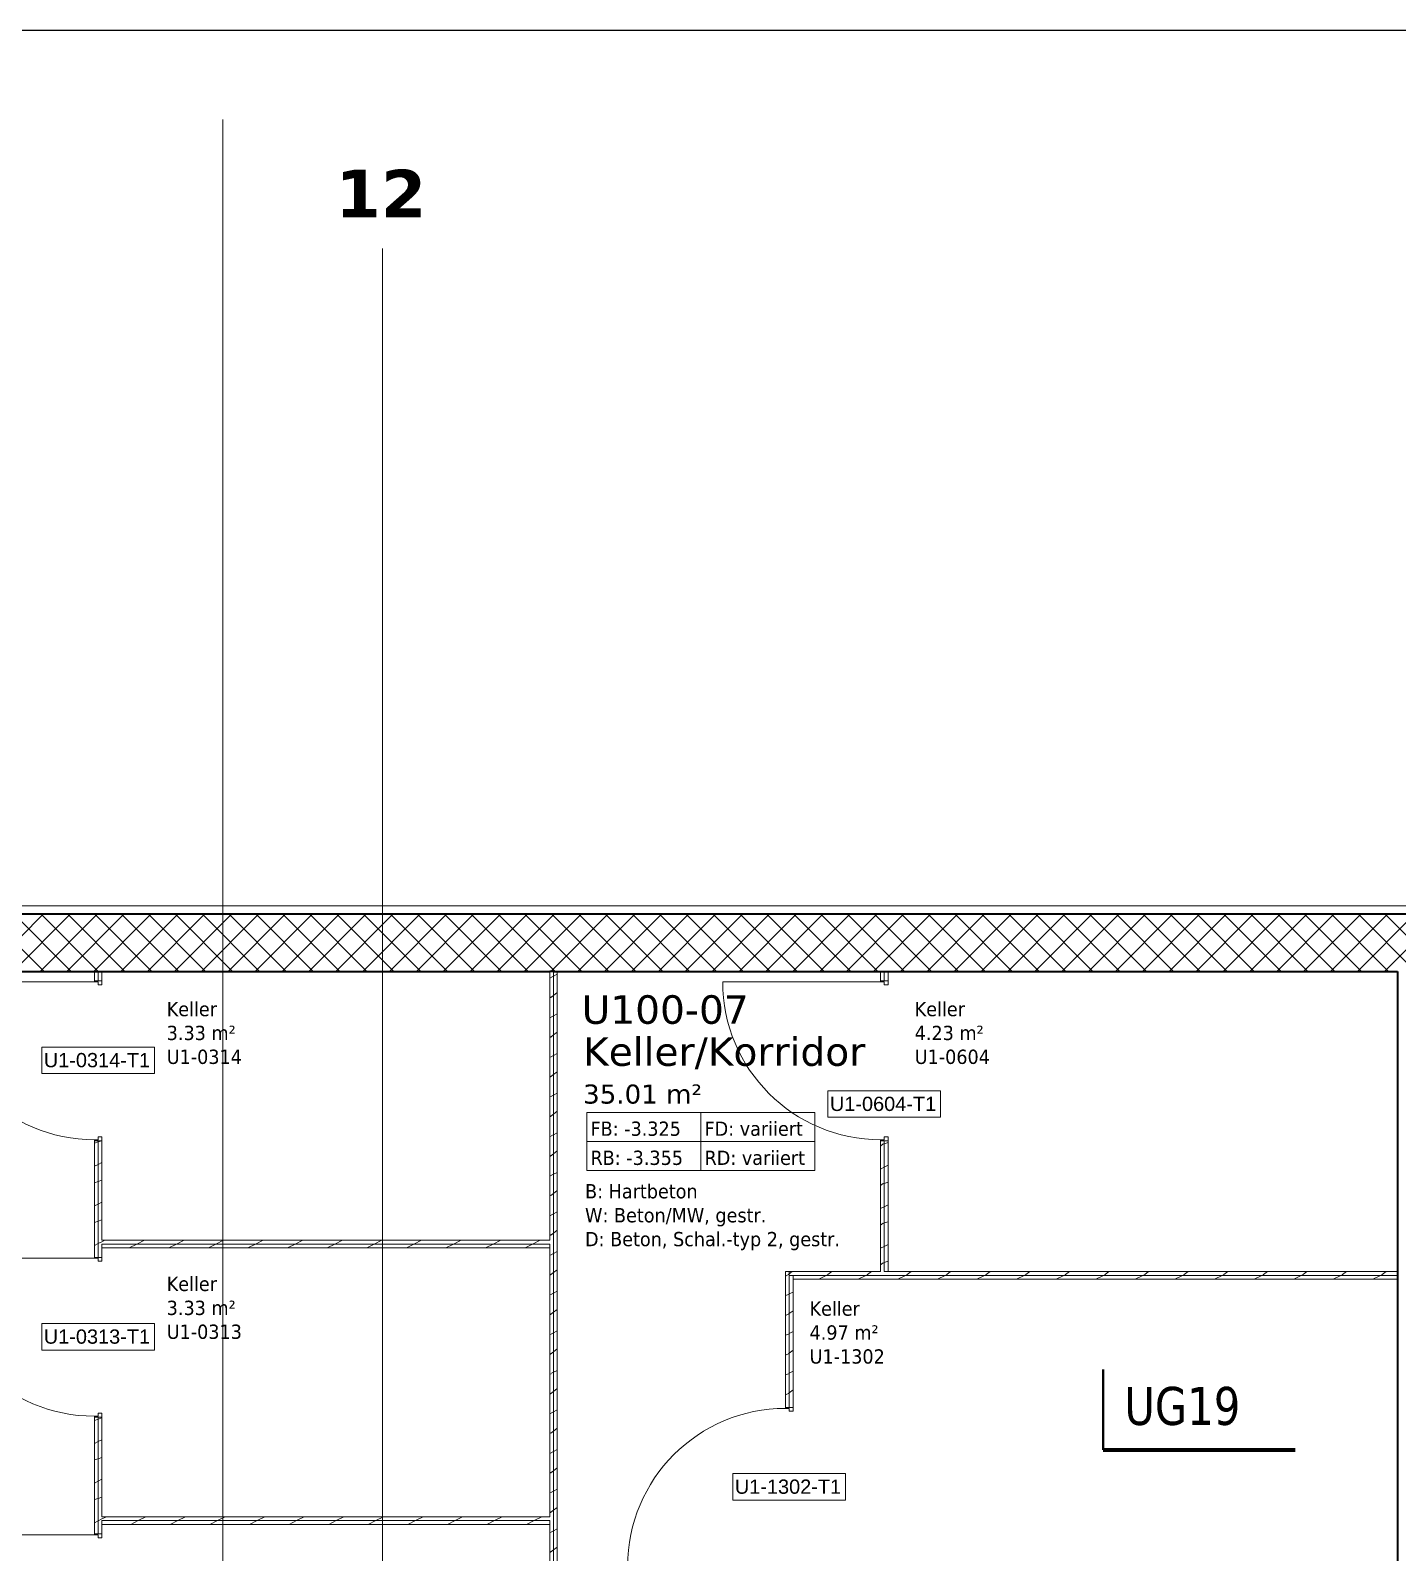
# Model space of a CAD drawing. Extents: x -982 to 937, y -179 to 616.
# Drawn here: x -86.1 to 57.7, y 455.5 to 615.5 of the extents above; entities that cross this region are included whole.
import ezdxf
from ezdxf.lldxf.tags import DXFTag

# ---------------------------------------------------------------- set-up
doc = ezdxf.new("R2010")
doc.units = 0
doc.layers.get('0').update_dxf_attribs({"lineweight": 13})
for name, color, linetype, lineweight in [('A-AREA-____-IDEN', 7, 'Continuous', 5), ('A-DOOR-____-IDEN', 7, 'Continuous', 5), ('A-DOOR-FRAM-MCUT', 7, 'Continuous', 9), ('A-DOOR-OPNG-OTLN', 7, 'Continuous', 9), ('A-WALL-____-MCUT', 7, 'Continuous', 35), ('A-WALL-____-PATT', 7, 'Continuous', 35), ('A-WALL-FNSH-MCUT', 7, 'Continuous', 35), ('S-GRID-____-OTLN', 7, 'Continuous', 5)]:
    doc.layers.add(name, color=color, linetype=linetype, lineweight=lineweight)
for name, color, linetype, lineweight, true_color in [('A-DETL-____-OTLN', 5, 'Continuous', 9, 0x0000ff), ('G-____-____-SYMB', 7, 'Strichpunkt - Weit', 5, 0x008080), ('S-GRID-____-IDEN', 7, 'Continuous', 9, 0x5555aa)]:
    doc.layers.add(name, color=color, linetype=linetype, lineweight=lineweight, true_color=true_color)
doc.styles.get("Standard").update_dxf_attribs({"font": 'arial.ttf'})
tags = doc.linetypes.add('_Rasterlinie_', pattern=[0.375, 0.2, -0.05, 0.075, -0.05]).pattern_tags.tags
tags[10:11] = [DXFTag(74, 4), DXFTag(75, 0), DXFTag(340, '0'), DXFTag(46, 1.0), DXFTag(50, 0.0), DXFTag(44, 0.0), DXFTag(45, 0.0)]
tags[8:9] = [DXFTag(74, 4), DXFTag(75, 0), DXFTag(340, '0'), DXFTag(46, 1.0), DXFTag(50, 0.0), DXFTag(44, 0.0), DXFTag(45, 0.0)]
tags[6:7] = [DXFTag(74, 4), DXFTag(75, 0), DXFTag(340, '0'), DXFTag(46, 1.0), DXFTag(50, 0.0), DXFTag(44, 0.0), DXFTag(45, 0.0)]
tags[4:5] = [DXFTag(74, 4), DXFTag(75, 0), DXFTag(340, '0'), DXFTag(46, 1.0), DXFTag(50, 0.0), DXFTag(44, 0.0), DXFTag(45, 0.0)]
tags = doc.linetypes.add('_Schnittlinie_', pattern=[0.3, 0.15, -0.05, 0.05, -0.05]).pattern_tags.tags
tags[10:11] = [DXFTag(74, 4), DXFTag(75, 0), DXFTag(340, '0'), DXFTag(46, 1.0), DXFTag(50, 0.0), DXFTag(44, 0.0), DXFTag(45, 0.0)]
tags[8:9] = [DXFTag(74, 4), DXFTag(75, 0), DXFTag(340, '0'), DXFTag(46, 1.0), DXFTag(50, 0.0), DXFTag(44, 0.0), DXFTag(45, 0.0)]
tags[6:7] = [DXFTag(74, 4), DXFTag(75, 0), DXFTag(340, '0'), DXFTag(46, 1.0), DXFTag(50, 0.0), DXFTag(44, 0.0), DXFTag(45, 0.0)]
tags[4:5] = [DXFTag(74, 4), DXFTag(75, 0), DXFTag(340, '0'), DXFTag(46, 1.0), DXFTag(50, 0.0), DXFTag(44, 0.0), DXFTag(45, 0.0)]
tags = doc.linetypes.add('_Strichliert - Fein_', pattern=[0.15, 0.1, -0.05]).pattern_tags.tags
tags[6:7] = [DXFTag(74, 4), DXFTag(75, 0), DXFTag(340, '0'), DXFTag(46, 1.0), DXFTag(50, 0.0), DXFTag(44, 0.0), DXFTag(45, 0.0)]
tags[4:5] = [DXFTag(74, 4), DXFTag(75, 0), DXFTag(340, '0'), DXFTag(46, 1.0), DXFTag(50, 0.0), DXFTag(44, 0.0), DXFTag(45, 0.0)]
tags = doc.linetypes.add('Strichpunkt - Weit', pattern=[0.5, 0.2, -0.15, 0, -0.15]).pattern_tags.tags
tags[10:11] = [DXFTag(74, 4), DXFTag(75, 0), DXFTag(340, '0'), DXFTag(46, 1.0), DXFTag(50, 0.0), DXFTag(44, 0.0), DXFTag(45, 0.0)]
tags[8:9] = [DXFTag(74, 4), DXFTag(75, 0), DXFTag(340, '0'), DXFTag(46, 1.0), DXFTag(50, 0.0), DXFTag(44, 0.0), DXFTag(45, 0.0)]
tags[6:7] = [DXFTag(74, 4), DXFTag(75, 0), DXFTag(340, '0'), DXFTag(46, 1.0), DXFTag(50, 0.0), DXFTag(44, 0.0), DXFTag(45, 0.0)]
tags[4:5] = [DXFTag(74, 4), DXFTag(75, 0), DXFTag(340, '0'), DXFTag(46, 1.0), DXFTag(50, 0.0), DXFTag(44, 0.0), DXFTag(45, 0.0)]

# ---------------------------------------------------------------- blocks, each defined once
blk = doc.blocks.new('Referenz-A0UJ2GQRXE', base_point=(-954.02, -167.52))
at = {"layer": 'A-AREA-____-IDEN', "color": 0, "linetype": 'Continuous', "ltscale": 0.13}
for p, q in [((-27.56, 501.76), (-3.56, 501.76)), ((-27.56, 495.64), (-27.56, 501.76)), ((-15.56, 501.76), (-15.56, 495.64)), ((-3.56, 501.76), (-3.56, 495.64)), ((-27.56, 498.7), (-3.56, 498.7)), ((-3.56, 495.64), (-27.56, 495.64))]:
    blk.add_line(p, q, dxfattribs=at)
at = {"layer": 'A-DETL-____-OTLN', "color": 0, "linetype": '_Strichliert - Fein_', "ltscale": 0.13}
blk.add_line((259.16, 523.47), (-948.54, 523.47), dxfattribs=at)
at = {"layer": 'A-DOOR-____-IDEN', "color": 0, "linetype": 'Continuous', "ltscale": 0.13}
for p, q in [((-84.88, 508.63), (-73.04, 508.63)), ((-84.88, 505.85), (-84.88, 508.63)), ((-73.04, 508.63), (-73.04, 505.85)), ((-73.04, 505.85), (-84.88, 505.85)), ((-2.18, 504.03), (9.66, 504.03)), ((-2.18, 501.25), (-2.18, 504.03)), ((9.66, 504.03), (9.66, 501.25)), ((9.66, 501.25), (-2.18, 501.25)), ((-84.88, 479.55), (-73.04, 479.55)), ((-84.88, 476.77), (-84.88, 479.55)), ((-73.04, 479.55), (-73.04, 476.77)), ((-73.04, 476.77), (-84.88, 476.77)), ((-12.18, 463.78), (-0.34, 463.78)), ((-12.18, 461), (-12.18, 463.78)), ((-0.34, 463.78), (-0.34, 461)), ((-0.34, 461), (-12.18, 461))]:
    blk.add_line(p, q, dxfattribs=at)
at = {"layer": 'A-DOOR-FRAM-MCUT', "color": 0, "linetype": 'Continuous', "ltscale": 0.13}
for p, q in [((-79.36, 515.59), (-79.36, 515.49)), ((-78.56, 515.59), (-79.36, 515.59)), ((-79.36, 515.49), (-78.96, 515.49)), ((-78.96, 515.49), (-78.96, 515.19)), ((-78.56, 515.19), (-78.56, 515.59)), ((3.34, 515.59), (3.34, 515.49)), ((4.14, 515.59), (3.34, 515.59)), ((3.34, 515.49), (3.74, 515.49)), ((3.74, 515.49), (3.74, 515.19)), ((4.14, 515.19), (4.14, 515.59)), ((-78.96, 515.19), (-78.56, 515.19)), ((3.74, 515.19), (4.14, 515.19)), ((-79.36, 498.89), (-79.36, 498.79)), ((-78.96, 498.89), (-79.36, 498.89)), ((-79.36, 498.79), (-78.56, 498.79)), ((-78.56, 499.19), (-78.96, 499.19)), ((-78.96, 499.19), (-78.96, 498.89)), ((-78.56, 498.79), (-78.56, 499.19)), ((3.34, 498.89), (3.34, 498.79)), ((3.74, 498.89), (3.34, 498.89)), ((3.34, 498.79), (4.14, 498.79)), ((4.14, 499.19), (3.74, 499.19)), ((3.74, 499.19), (3.74, 498.89)), ((4.14, 498.79), (4.14, 499.19)), ((-79.36, 486.52), (-79.36, 486.42)), ((-78.56, 486.52), (-79.36, 486.52)), ((-79.36, 486.42), (-78.96, 486.42)), ((-78.96, 486.42), (-78.96, 486.12)), ((-78.96, 486.12), (-78.56, 486.12)), ((-78.56, 486.12), (-78.56, 486.52)), ((-6.66, 470.74), (-5.86, 470.74)), ((-6.66, 470.64), (-6.66, 470.74)), ((-6.26, 470.64), (-6.66, 470.64)), ((-6.26, 470.34), (-6.26, 470.64)), ((-5.86, 470.74), (-5.86, 470.34)), ((-79.36, 469.82), (-79.36, 469.72)), ((-78.96, 469.82), (-79.36, 469.82)), ((-79.36, 469.72), (-78.56, 469.72)), ((-78.56, 470.12), (-78.96, 470.12)), ((-78.96, 470.12), (-78.96, 469.82)), ((-78.56, 469.72), (-78.56, 470.12)), ((-5.86, 470.34), (-6.26, 470.34)), ((-79.36, 457.44), (-79.36, 457.34)), ((-78.56, 457.44), (-79.36, 457.44)), ((-79.36, 457.34), (-78.96, 457.34)), ((-78.96, 457.34), (-78.96, 457.04)), ((-78.96, 457.04), (-78.56, 457.04)), ((-78.56, 457.04), (-78.56, 457.44))]:
    blk.add_line(p, q, dxfattribs=at)
at = {"layer": 'A-DOOR-OPNG-OTLN', "color": 0, "linetype": 'Continuous', "ltscale": 0.13}
for p, q in [((-79.36, 515.49), (-95.96, 515.49)), ((3.34, 515.49), (-13.26, 515.49)), ((-79.36, 486.42), (-95.96, 486.42)), ((-79.36, 457.34), (-95.96, 457.34))]:
    blk.add_line(p, q, dxfattribs=at)
for centre, major_axis in [((-79.36, 515.49), (-16.6, 0)), ((3.34, 515.49), (-16.6, 0)), ((-79.36, 486.42), (-16.6, 0)), ((-6.66, 454.04), (0, 16.6)), ((-79.36, 457.34), (-16.6, 0))]:
    blk.add_ellipse(centre, major_axis=major_axis, ratio=1, start_param=0, end_param=1.570796, dxfattribs=at)
at = {"layer": 'A-WALL-____-MCUT', "color": 0, "linetype": 'Continuous', "ltscale": 0.35}
for p, q in [((246.34, 522.59), (-948.54, 522.59)), ((-154.16, 516.59), (-31.46, 516.59)), ((-31.06, 516.59), (-31.46, 516.59)), ((-31.06, 516.59), (57.74, 516.59)), ((57.74, 516.59), (57.74, 388.39))]:
    blk.add_line(p, q, dxfattribs=at)
at = {"layer": 'A-WALL-____-MCUT', "color": 0, "linetype": 'Continuous', "lineweight": 9, "ltscale": 0.13}
for p, q in [((-78.96, 515.59), (-78.96, 516.59)), ((-31.06, 440.39), (-31.06, 516.59)), ((3.74, 515.59), (3.74, 516.59)), ((-78.96, 486.52), (-78.96, 498.79)), ((3.74, 485.02), (3.74, 498.79)), ((-31.46, 487.92), (-78.56, 487.92)), ((-78.56, 487.92), (-78.56, 487.52)), ((-31.46, 487.52), (-31.46, 487.92)), ((-6.26, 470.74), (-6.26, 485.02)), ((3.74, 485.02), (4.14, 485.02)), ((57.74, 484.62), (-6.26, 484.62)), ((-5.86, 484.62), (-5.86, 484.22)), ((-78.96, 457.44), (-78.96, 469.72)), ((-31.46, 458.84), (-78.56, 458.84)), ((-78.56, 458.84), (-78.56, 458.44)), ((-31.46, 458.44), (-31.46, 458.84))]:
    blk.add_line(p, q, dxfattribs=at)
at = {"layer": 'A-WALL-____-PATT', "color": 0, "linetype": 'Continuous', "lineweight": 9, "ltscale": 0.13}
for p, q in [((-90.73, 516.59), (-84.73, 522.59)), ((-84.63, 516.59), (-90.63, 522.59)), ((-87.9, 516.59), (-81.9, 522.59)), ((-81.8, 516.59), (-87.8, 522.59)), ((-85.07, 516.59), (-79.07, 522.59)), ((-78.97, 516.59), (-84.97, 522.59)), ((-82.25, 516.59), (-76.25, 522.59)), ((-76.14, 516.59), (-82.14, 522.59)), ((-79.42, 516.59), (-73.42, 522.59)), ((-73.31, 516.59), (-79.31, 522.59)), ((-76.59, 516.59), (-70.59, 522.59)), ((-70.49, 516.59), (-76.49, 522.59)), ((-73.76, 516.59), (-67.76, 522.59)), ((-67.66, 516.59), (-73.66, 522.59)), ((-70.93, 516.59), (-64.93, 522.59)), ((-64.83, 516.59), (-70.83, 522.59)), ((-68.1, 516.59), (-62.1, 522.59)), ((-62, 516.59), (-68, 522.59)), ((-65.27, 516.59), (-59.27, 522.59)), ((-59.17, 516.59), (-65.17, 522.59)), ((-62.45, 516.59), (-56.45, 522.59)), ((-56.34, 516.59), (-62.34, 522.59)), ((-59.62, 516.59), (-53.62, 522.59)), ((-53.52, 516.59), (-59.52, 522.59)), ((-56.79, 516.59), (-50.79, 522.59)), ((-50.69, 516.59), (-56.69, 522.59)), ((-53.96, 516.59), (-47.96, 522.59)), ((-47.86, 516.59), (-53.86, 522.59)), ((-51.13, 516.59), (-45.13, 522.59)), ((-45.03, 516.59), (-51.03, 522.59)), ((-48.3, 516.59), (-42.3, 522.59)), ((-42.2, 516.59), (-48.2, 522.59)), ((-45.48, 516.59), (-39.48, 522.59)), ((-39.37, 516.59), (-45.37, 522.59)), ((-42.65, 516.59), (-36.65, 522.59)), ((-36.54, 516.59), (-42.54, 522.59)), ((-39.82, 516.59), (-33.82, 522.59)), ((-33.72, 516.59), (-39.72, 522.59)), ((-36.99, 516.59), (-30.99, 522.59)), ((-30.89, 516.59), (-36.89, 522.59)), ((-34.16, 516.59), (-28.16, 522.59)), ((-28.06, 516.59), (-34.06, 522.59)), ((-31.33, 516.59), (-25.33, 522.59)), ((-25.23, 516.59), (-31.23, 522.59)), ((-28.51, 516.59), (-22.51, 522.59)), ((-22.4, 516.59), (-28.4, 522.59)), ((-25.68, 516.59), (-19.68, 522.59)), ((-19.57, 516.59), (-25.57, 522.59)), ((-22.85, 516.59), (-16.85, 522.59)), ((-16.75, 516.59), (-22.75, 522.59)), ((-20.02, 516.59), (-14.02, 522.59)), ((-13.92, 516.59), (-19.92, 522.59)), ((-17.19, 516.59), (-11.19, 522.59)), ((-11.09, 516.59), (-17.09, 522.59)), ((-14.36, 516.59), (-8.36, 522.59)), ((-8.26, 516.59), (-14.26, 522.59)), ((-11.53, 516.59), (-5.53, 522.59)), ((-5.43, 516.59), (-11.43, 522.59)), ((-8.71, 516.59), (-2.71, 522.59)), ((-2.6, 516.59), (-8.6, 522.59)), ((-5.88, 516.59), (0.12, 522.59)), ((0.22, 516.59), (-5.78, 522.59)), ((-3.05, 516.59), (2.95, 522.59)), ((3.05, 516.59), (-2.95, 522.59)), ((-0.22, 516.59), (5.78, 522.59)), ((5.88, 516.59), (-0.12, 522.59)), ((2.61, 516.59), (8.61, 522.59)), ((8.71, 516.59), (2.71, 522.59)), ((5.44, 516.59), (11.44, 522.59)), ((11.54, 516.59), (5.54, 522.59)), ((8.26, 516.59), (14.26, 522.59)), ((14.37, 516.59), (8.37, 522.59)), ((11.09, 516.59), (17.09, 522.59)), ((17.2, 516.59), (11.2, 522.59)), ((13.92, 516.59), (19.92, 522.59)), ((20.02, 516.59), (14.02, 522.59)), ((16.75, 516.59), (22.75, 522.59)), ((22.85, 516.59), (16.85, 522.59)), ((19.58, 516.59), (25.58, 522.59)), ((25.68, 516.59), (19.68, 522.59)), ((22.41, 516.59), (28.41, 522.59)), ((28.51, 516.59), (22.51, 522.59)), ((25.23, 516.59), (31.23, 522.59)), ((31.34, 516.59), (25.34, 522.59)), ((28.06, 516.59), (34.06, 522.59)), ((34.17, 516.59), (28.17, 522.59)), ((30.89, 516.59), (36.89, 522.59)), ((36.99, 516.59), (30.99, 522.59)), ((33.72, 516.59), (39.72, 522.59)), ((39.82, 516.59), (33.82, 522.59)), ((36.55, 516.59), (42.55, 522.59)), ((42.65, 516.59), (36.65, 522.59)), ((39.38, 516.59), (45.38, 522.59)), ((45.48, 516.59), (39.48, 522.59)), ((42.21, 516.59), (48.21, 522.59)), ((48.31, 516.59), (42.31, 522.59)), ((45.03, 516.59), (51.03, 522.59)), ((51.14, 516.59), (45.14, 522.59)), ((47.86, 516.59), (53.86, 522.59)), ((53.96, 516.59), (47.96, 522.59)), ((50.69, 516.59), (56.69, 522.59)), ((56.79, 516.59), (50.79, 522.59)), ((53.52, 516.59), (59.52, 522.59)), ((59.62, 516.59), (53.62, 522.59)), ((56.35, 516.59), (62.35, 522.59)), ((62.45, 516.59), (56.45, 522.59)), ((-31.32, 515.94), (-31.46, 515.89)), ((-31.06, 516.08), (-31.27, 515.98)), ((-30.66, 516.28), (-31.06, 516.08)), ((-31.27, 513.9), (-31.46, 513.8)), ((-31.06, 514.07), (-31.35, 513.86)), ((-30.66, 514.37), (-31.06, 514.07)), ((-31.32, 511.77), (-31.46, 511.72)), ((-31.06, 511.92), (-31.27, 511.81)), ((-30.66, 512.12), (-31.06, 511.92)), ((-31.27, 509.73), (-31.46, 509.64)), ((-31.06, 509.91), (-31.35, 509.69)), ((-30.66, 510.21), (-31.06, 509.91)), ((-31.32, 507.61), (-31.46, 507.56)), ((-31.06, 507.75), (-31.27, 507.65)), ((-30.66, 507.95), (-31.06, 507.75)), ((-30.66, 506.04), (-31.06, 505.74)), ((-31.27, 505.57), (-31.46, 505.47)), ((-31.06, 505.74), (-31.35, 505.53)), ((-31.32, 503.44), (-31.46, 503.39)), ((-31.06, 503.59), (-31.27, 503.48)), ((-30.66, 503.79), (-31.06, 503.59)), ((-31.27, 501.4), (-31.46, 501.31)), ((-31.06, 501.58), (-31.35, 501.36)), ((-30.66, 501.88), (-31.06, 501.58)), ((-31.06, 499.42), (-31.27, 499.32)), ((-30.66, 499.62), (-31.06, 499.42)), ((-78.96, 498.67), (-79.36, 498.53)), ((-78.58, 498.79), (-78.96, 498.67)), ((-31.32, 499.28), (-31.46, 499.23)), ((3.64, 498.45), (3.34, 498.22)), ((3.74, 498.47), (3.67, 498.45)), ((4.14, 498.6), (3.74, 498.47)), ((-78.96, 496.3), (-79.36, 496.1)), ((-78.56, 496.5), (-78.96, 496.3)), ((-31.27, 497.24), (-31.46, 497.14)), ((-31.06, 497.41), (-31.35, 497.2)), ((-30.66, 497.71), (-31.06, 497.41)), ((4.14, 496.2), (3.74, 496)), ((-78.56, 494.64), (-78.96, 494.5)), ((-31.32, 495.11), (-31.46, 495.06)), ((-31.06, 495.26), (-31.27, 495.15)), ((-30.66, 495.46), (-31.06, 495.26)), ((3.74, 496), (3.34, 495.8)), ((-78.96, 494.5), (-79.36, 494.37)), ((-31.27, 493.07), (-31.46, 492.98)), ((-31.06, 493.25), (-31.35, 493.03)), ((-30.66, 493.55), (-31.06, 493.25)), ((3.64, 494.29), (3.34, 494.06)), ((3.74, 494.3), (3.67, 494.28)), ((4.14, 494.44), (3.74, 494.3)), ((-78.96, 492.13), (-79.36, 491.93)), ((-78.56, 492.33), (-78.96, 492.13)), ((3.74, 491.84), (3.34, 491.64)), ((4.14, 492.04), (3.74, 491.84)), ((-78.96, 490.34), (-79.36, 490.2)), ((-78.56, 490.47), (-78.96, 490.34)), ((-31.32, 490.95), (-31.46, 490.9)), ((-31.06, 491.1), (-31.27, 490.99)), ((-30.66, 491.3), (-31.06, 491.1)), ((3.64, 490.12), (3.34, 489.89)), ((3.74, 490.14), (3.67, 490.12)), ((4.14, 490.27), (3.74, 490.14)), ((-78.56, 488.17), (-78.96, 487.97)), ((-78.26, 488.32), (-78.56, 488.17)), ((-74.1, 488.32), (-74.9, 487.92)), ((-69.93, 488.32), (-70.73, 487.92)), ((-65.77, 488.32), (-66.57, 487.92)), ((-61.6, 488.32), (-62.4, 487.92)), ((-57.44, 488.32), (-58.24, 487.92)), ((-53.27, 488.32), (-54.07, 487.92)), ((-49.11, 488.32), (-49.91, 487.92)), ((-44.94, 488.32), (-45.74, 487.92)), ((-40.78, 488.32), (-41.58, 487.92)), ((-36.61, 488.32), (-37.41, 487.92)), ((-32.45, 488.32), (-33.25, 487.92)), ((-31.27, 488.91), (-31.46, 488.81)), ((-31.06, 489.08), (-31.34, 488.87)), ((-30.66, 489.38), (-31.06, 489.08)), ((-78.96, 487.97), (-79.36, 487.77)), ((-74.9, 487.92), (-75.7, 487.52)), ((-70.73, 487.92), (-71.53, 487.52)), ((-66.57, 487.92), (-67.37, 487.52)), ((-62.4, 487.92), (-63.2, 487.52)), ((-58.24, 487.92), (-59.04, 487.52)), ((-54.07, 487.92), (-54.87, 487.52)), ((-49.91, 487.92), (-50.71, 487.52)), ((-45.74, 487.92), (-46.54, 487.52)), ((-41.58, 487.92), (-42.38, 487.52)), ((-37.41, 487.92), (-38.21, 487.52)), ((-33.25, 487.92), (-34.05, 487.52)), ((-31.32, 486.78), (-31.46, 486.74)), ((-31.06, 486.93), (-31.27, 486.82)), ((-30.66, 487.13), (-31.06, 486.93)), ((3.74, 487.67), (3.34, 487.47)), ((4.14, 487.87), (3.74, 487.67)), ((-30.66, 485.22), (-31.06, 484.92)), ((-5.94, 485.02), (-6.26, 484.78)), ((-1.77, 485.02), (-2.19, 484.71)), ((2.39, 485.02), (1.98, 484.71)), ((3.64, 485.96), (3.34, 485.73)), ((3.74, 485.97), (3.67, 485.95)), ((4.14, 486.11), (3.74, 485.97)), ((6.56, 485.02), (6.14, 484.71)), ((10.72, 485.02), (10.31, 484.71)), ((14.89, 485.02), (14.47, 484.71)), ((19.05, 485.02), (18.64, 484.71)), ((23.22, 485.02), (22.81, 484.71)), ((27.38, 485.02), (26.97, 484.71)), ((31.55, 485.02), (31.14, 484.71)), ((35.71, 485.02), (35.3, 484.71)), ((39.88, 485.02), (39.47, 484.71)), ((44.04, 485.02), (43.63, 484.71)), ((48.21, 485.02), (47.8, 484.71)), ((52.37, 485.02), (51.96, 484.71)), ((56.54, 485.02), (56.13, 484.71)), ((-31.27, 484.74), (-31.46, 484.65)), ((-31.06, 484.92), (-31.34, 484.71)), ((-6.28, 484.74), (-6.66, 484.55)), ((-6.26, 484.78), (-6.35, 484.71)), ((-2.36, 484.62), (-3.16, 484.22)), ((-2.12, 484.74), (-2.36, 484.62)), ((1.8, 484.62), (1, 484.22)), ((2.05, 484.74), (1.8, 484.62)), ((5.97, 484.62), (5.17, 484.22)), ((6.21, 484.74), (5.97, 484.62)), ((10.13, 484.62), (9.33, 484.22)), ((10.38, 484.74), (10.13, 484.62)), ((14.29, 484.62), (13.49, 484.22)), ((14.54, 484.74), (14.29, 484.62)), ((18.46, 484.62), (17.66, 484.22)), ((18.71, 484.74), (18.46, 484.62)), ((22.62, 484.62), (21.82, 484.22)), ((22.87, 484.74), (22.62, 484.62)), ((26.79, 484.62), (25.99, 484.22)), ((27.04, 484.74), (26.79, 484.62)), ((30.95, 484.62), (30.15, 484.22)), ((31.2, 484.74), (30.95, 484.62)), ((35.12, 484.62), (34.32, 484.22)), ((35.36, 484.74), (35.12, 484.62)), ((39.28, 484.62), (38.48, 484.22)), ((39.53, 484.74), (39.28, 484.62)), ((43.45, 484.62), (42.65, 484.22)), ((43.69, 484.74), (43.45, 484.62)), ((47.61, 484.62), (46.81, 484.22)), ((47.86, 484.74), (47.61, 484.62)), ((51.78, 484.62), (50.98, 484.22)), ((52.02, 484.74), (51.78, 484.62)), ((55.94, 484.62), (55.14, 484.22)), ((56.19, 484.74), (55.94, 484.62)), ((-31.32, 482.62), (-31.46, 482.57)), ((-31.06, 482.77), (-31.27, 482.66)), ((-30.66, 482.97), (-31.06, 482.77)), ((-6.32, 482.62), (-6.66, 482.51)), ((-6.26, 482.67), (-6.28, 482.66)), ((-5.86, 482.87), (-6.26, 482.67)), ((-31.27, 480.58), (-31.46, 480.48)), ((-31.06, 480.75), (-31.34, 480.54)), ((-30.66, 481.05), (-31.06, 480.75)), ((-6.28, 480.58), (-6.66, 480.39)), ((-6.26, 480.61), (-6.35, 480.54)), ((-5.86, 480.91), (-6.26, 480.61)), ((-31.06, 478.6), (-31.27, 478.49)), ((-30.66, 478.8), (-31.06, 478.6)), ((-5.86, 478.71), (-6.26, 478.51)), ((-31.32, 478.45), (-31.46, 478.41)), ((-6.32, 478.45), (-6.66, 478.34)), ((-6.26, 478.51), (-6.28, 478.49)), ((-31.27, 476.41), (-31.46, 476.32)), ((-31.06, 476.59), (-31.34, 476.38)), ((-30.66, 476.89), (-31.06, 476.59)), ((-6.28, 476.41), (-6.66, 476.22)), ((-6.26, 476.45), (-6.35, 476.38)), ((-5.86, 476.75), (-6.26, 476.45)), ((-31.31, 474.29), (-31.46, 474.24)), ((-31.06, 474.44), (-31.27, 474.33)), ((-30.66, 474.64), (-31.06, 474.44)), ((-6.32, 474.29), (-6.66, 474.18)), ((-6.26, 474.34), (-6.28, 474.33)), ((-5.86, 474.54), (-6.26, 474.34)), ((-31.27, 472.25), (-31.46, 472.15)), ((-31.06, 472.42), (-31.34, 472.21)), ((-30.66, 472.72), (-31.06, 472.42)), ((-6.28, 472.25), (-6.66, 472.06)), ((-6.26, 472.28), (-6.35, 472.21)), ((-5.86, 472.58), (-6.26, 472.28)), ((-78.96, 469.51), (-79.36, 469.38)), ((-78.56, 469.65), (-78.96, 469.51)), ((-31.31, 470.12), (-31.46, 470.08)), ((-31.06, 470.27), (-31.27, 470.16)), ((-30.66, 470.47), (-31.06, 470.27)), ((-78.56, 467.35), (-78.96, 467.15)), ((-31.27, 468.08), (-31.46, 467.99)), ((-31.06, 468.26), (-31.34, 468.05)), ((-30.66, 468.56), (-31.06, 468.26)), ((-78.96, 467.15), (-79.36, 466.95)), ((-31.31, 465.96), (-31.46, 465.91)), ((-31.06, 466.11), (-31.27, 466)), ((-30.66, 466.31), (-31.06, 466.11)), ((-78.96, 465.35), (-79.36, 465.22)), ((-78.56, 465.48), (-78.96, 465.35)), ((-30.66, 464.39), (-31.06, 464.09)), ((-78.96, 462.98), (-79.36, 462.78)), ((-78.56, 463.18), (-78.96, 462.98)), ((-31.27, 463.92), (-31.46, 463.82)), ((-31.06, 464.09), (-31.34, 463.88)), ((-78.96, 461.18), (-79.36, 461.05)), ((-78.56, 461.32), (-78.96, 461.18)), ((-31.31, 461.8), (-31.46, 461.75)), ((-31.06, 461.94), (-31.27, 461.83)), ((-30.66, 462.14), (-31.06, 461.94)), ((-31.27, 459.75), (-31.46, 459.66)), ((-31.06, 459.93), (-31.34, 459.72)), ((-30.66, 460.23), (-31.06, 459.93)), ((-78.96, 458.82), (-79.36, 458.62)), ((-78.56, 459.02), (-78.96, 458.82)), ((-78.1, 459.24), (-78.56, 459.02)), ((-74.74, 458.84), (-75.54, 458.44)), ((-73.94, 459.24), (-74.74, 458.84)), ((-70.57, 458.84), (-71.37, 458.44)), ((-69.77, 459.24), (-70.57, 458.84)), ((-66.41, 458.84), (-67.21, 458.44)), ((-65.61, 459.24), (-66.41, 458.84)), ((-62.24, 458.84), (-63.04, 458.44)), ((-61.44, 459.24), (-62.24, 458.84)), ((-58.08, 458.84), (-58.88, 458.44)), ((-57.28, 459.24), (-58.08, 458.84)), ((-53.91, 458.84), (-54.71, 458.44)), ((-53.11, 459.24), (-53.91, 458.84)), ((-49.75, 458.84), (-50.55, 458.44)), ((-48.95, 459.24), (-49.75, 458.84)), ((-45.58, 458.84), (-46.38, 458.44)), ((-44.78, 459.24), (-45.58, 458.84)), ((-41.42, 458.84), (-42.22, 458.44)), ((-40.62, 459.24), (-41.42, 458.84)), ((-37.26, 458.84), (-38.06, 458.44)), ((-36.46, 459.24), (-37.26, 458.84)), ((-33.09, 458.84), (-33.89, 458.44)), ((-32.29, 459.24), (-33.09, 458.84)), ((-31.06, 457.78), (-31.27, 457.67)), ((-30.66, 457.98), (-31.06, 457.78)), ((-31.31, 457.63), (-31.46, 457.58)), ((-31.27, 455.59), (-31.46, 455.49)), ((-31.06, 455.76), (-31.34, 455.55)), ((-30.66, 456.06), (-31.06, 455.76))]:
    blk.add_line(p, q, dxfattribs=at)
at = {"layer": 'A-WALL-FNSH-MCUT', "color": 0, "linetype": 'Continuous', "lineweight": 9, "ltscale": 0.13}
for p, q in [((-79.36, 516.59), (-79.36, 515.59)), ((-79.36, 515.59), (-78.56, 515.59)), ((-78.56, 515.59), (-78.56, 516.59)), ((-31.46, 516.59), (-31.46, 488.32)), ((-30.66, 440.39), (-30.66, 516.59)), ((3.34, 516.59), (3.34, 515.59)), ((3.34, 515.59), (4.14, 515.59)), ((4.14, 515.59), (4.14, 516.59)), ((-79.36, 498.79), (-79.36, 486.52)), ((-78.56, 498.79), (-79.36, 498.79)), ((-78.56, 488.32), (-78.56, 498.79)), ((3.34, 498.79), (3.34, 485.02)), ((4.14, 498.79), (3.34, 498.79)), ((4.14, 485.02), (4.14, 498.79)), ((-31.46, 488.32), (-78.56, 488.32)), ((-78.56, 486.52), (-78.56, 487.52)), ((-78.56, 487.52), (-31.46, 487.52)), ((-31.46, 487.52), (-31.46, 459.24)), ((-79.36, 486.52), (-78.56, 486.52)), ((-6.66, 485.02), (-6.66, 470.74)), ((3.34, 485.02), (-6.66, 485.02)), ((57.74, 485.02), (4.14, 485.02)), ((-5.86, 470.74), (-5.86, 484.22)), ((-5.86, 484.22), (57.74, 484.22)), ((-6.66, 470.74), (-5.86, 470.74)), ((-79.36, 469.72), (-79.36, 457.44)), ((-78.56, 469.72), (-79.36, 469.72)), ((-78.56, 459.24), (-78.56, 469.72)), ((-31.46, 459.24), (-78.56, 459.24)), ((-78.56, 457.44), (-78.56, 458.44)), ((-78.56, 458.44), (-31.46, 458.44)), ((-31.46, 458.44), (-31.46, 440.39)), ((-79.36, 457.44), (-78.56, 457.44))]:
    blk.add_line(p, q, dxfattribs=at)
at = {"layer": 'G-____-____-SYMB', "color": 0, "linetype": 'Continuous', "lineweight": 40, "ltscale": 0.4}
blk.add_line((26.76, 474.72), (26.76, 466.29), dxfattribs=at)
at = {"layer": 'G-____-____-SYMB', "color": 0, "linetype": '_Schnittlinie_', "lineweight": 70, "ltscale": 0.7}
blk.add_line((26.76, 466.29), (46.98, 466.29), dxfattribs=at)
at = {"layer": 'S-GRID-____-OTLN', "color": 0, "linetype": '_Rasterlinie_', "ltscale": 0.13}
for p, q in [((-65.86, 606.16), (-65.86, 205.98)), ((-49.06, -167.52), (-49.06, 592.59))]:
    blk.add_line(p, q, dxfattribs=at)
at = {"layer": 'A-AREA-____-IDEN', "color": 0, "linetype": 'Continuous', "ltscale": 0.13, "attachment_point": 1}
for s, insert, char_height in [('{\\fVerdana;U100-07}', (-28.1, 514.08), 3), ('{\\W0.9;\\fVerdana;Keller}', (-71.75, 513.38), 1.5), ('{\\W0.9;\\fVerdana;Keller}', (6.94, 513.38), 1.5), ('{\\W0.9;\\fVerdana;3.33 m²}', (-71.75, 510.87), 1.5), ('{\\W0.9;\\fVerdana;4.23 m²}', (6.94, 510.87), 1.5), ('{\\fVerdana;Keller/Korridor}', (-27.95, 509.66), 3), ('{\\W0.9;\\fVerdana;U1-0314}', (-71.75, 508.36), 1.5), ('{\\W0.9;\\fVerdana;U1-0604}', (6.94, 508.36), 1.5), ('{\\fVerdana;35.01 m²}', (-27.94, 504.69), 2), ('{\\W0.9;\\fVerdana;FB: -3.325}', (-27.17, 500.8), 1.5), ('{\\W0.9;\\fVerdana;FD: variiert}', (-15.17, 500.8), 1.5), ('{\\W0.9;\\fVerdana;RB: -3.355}', (-27.17, 497.74), 1.5), ('{\\W0.9;\\fVerdana;RD: variiert}', (-15.17, 497.74), 1.5), ('{\\W0.9;\\fVerdana;B: Hartbeton}', (-27.74, 494.22), 1.5), ('{\\W0.9;\\fVerdana;W: Beton/MW, gestr.}', (-27.74, 491.7), 1.5), ('{\\W0.9;\\fVerdana;D: Beton, Schal.-typ 2, gestr.}', (-27.74, 489.19), 1.5), ('{\\W0.9;\\fVerdana;Keller}', (-71.75, 484.48), 1.5), ('{\\W0.9;\\fVerdana;3.33 m²}', (-71.75, 481.96), 1.5), ('{\\W0.9;\\fVerdana;Keller}', (-4.12, 481.88), 1.5), ('{\\W0.9;\\fVerdana;U1-0313}', (-71.75, 479.45), 1.5), ('{\\W0.9;\\fVerdana;4.97 m²}', (-4.12, 479.37), 1.5), ('{\\W0.9;\\fVerdana;U1-1302}', (-4.12, 476.85), 1.5)]:
    blk.add_mtext(s, dxfattribs=dict(at, insert=insert, char_height=char_height))
at = {"layer": 'A-DOOR-____-IDEN', "color": 0, "linetype": 'Continuous', "ltscale": 0.13, "char_height": 1.5, "attachment_point": 1}
for s, insert in [('{\\fArial;U1-0314-T1}', (-84.68, 508.01)), ('{\\fArial;U1-0604-T1}', (-1.98, 503.41)), ('{\\fArial;U1-0313-T1}', (-84.68, 478.94)), ('{\\fArial;U1-1302-T1}', (-11.98, 463.16))]:
    blk.add_mtext(s, dxfattribs=dict(at, insert=insert))
at = {"layer": 'G-____-____-SYMB', "color": 0, "linetype": 'Continuous', "ltscale": 0.13, "insert": (29, 472.9), "char_height": 4, "attachment_point": 1}
blk.add_mtext('{\\W0.8;\\fVerdana;UG19}', dxfattribs=at)
at = {"layer": 'S-GRID-____-IDEN', "color": 0, "linetype": 'Continuous', "lineweight": 5, "ltscale": 0.13, "insert": (-53.99, 600.88), "char_height": 5, "attachment_point": 1}
blk.add_mtext('{\\fVerdana|b1|i0;12}', dxfattribs=at)

msp = doc.modelspace()

# ---------------------------------------------------------------- linework, layer by layer
at = {"color": 0, "linetype": 'ByBlock', "lineweight": -2, "ltscale": 0.13}
msp.add_line((607.58, 615.53), (-982.42, 615.53), dxfattribs=at)

# ---------------------------------------------------------------- block references
at = {"color": 9, "lineweight": 25, "ltscale": 0.25, "true_color": 0xc0c0c0}
msp.add_blockref('Referenz-A0UJ2GQRXE', (-954.02, -167.52), dxfattribs=at)

doc.saveas('drawing.dxf')
